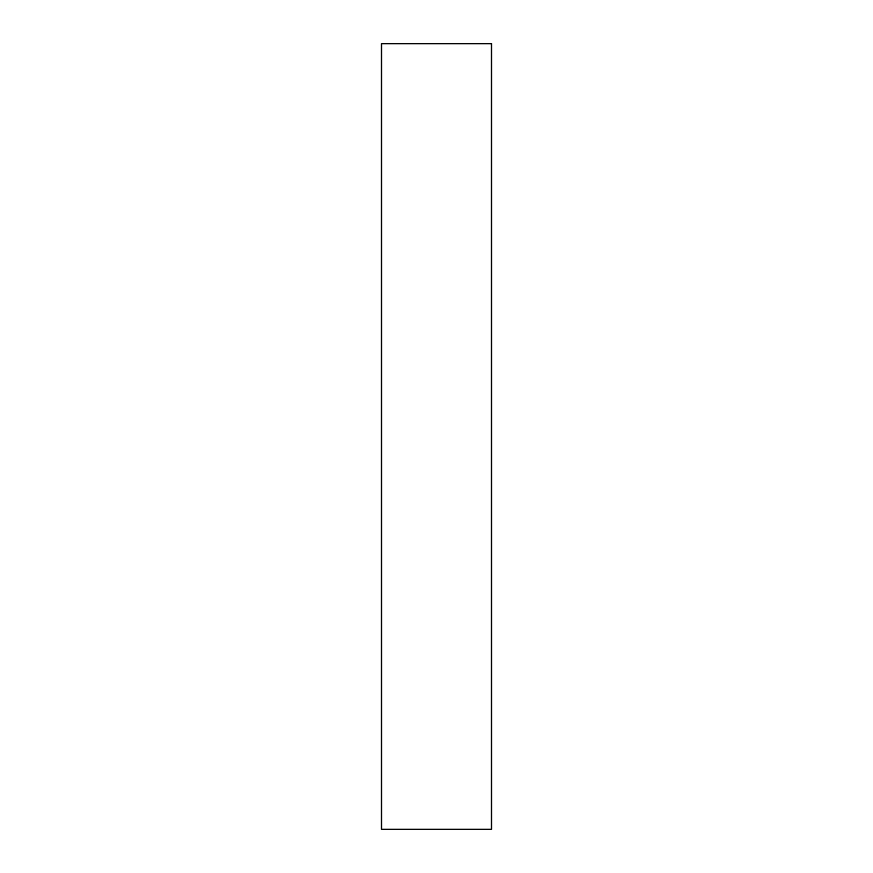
<?xml version="1.0" encoding="UTF-8"?>
<svg xmlns="http://www.w3.org/2000/svg" width="873" height="873" viewBox="0 0 873 873"><rect width="100%" height="100%" fill="white"/><g stroke="black" fill="none" stroke-linecap="round" stroke-linejoin="round"><path stroke-width="1.31" d="M491.499 43.65L381.501 43.65L381.501 829.35L491.499 829.35L491.499 43.65"/></g></svg>
